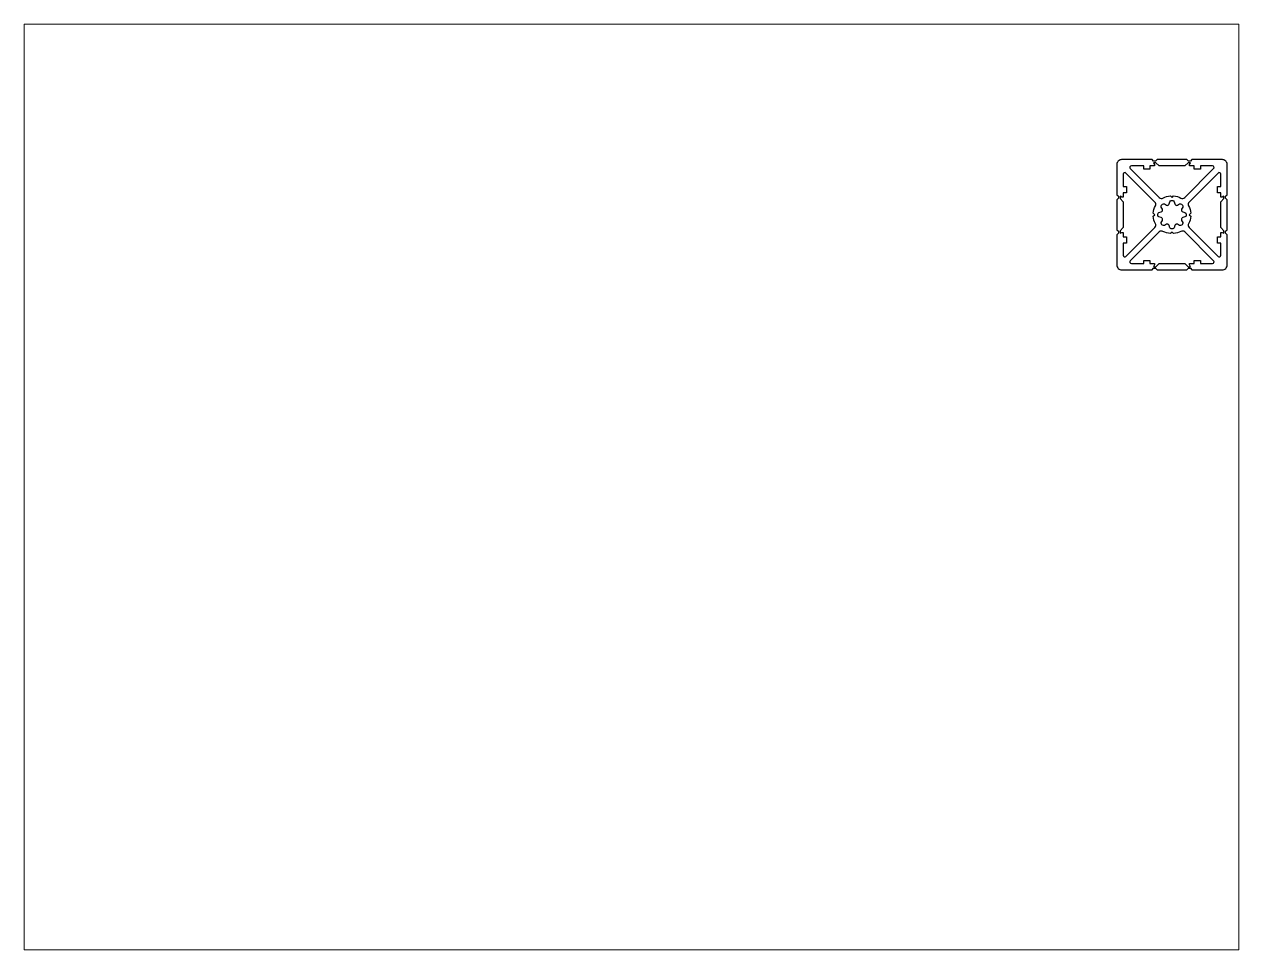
# Paper-space layout 'Layout1' of a CAD drawing. Extents: x 27 to 240, y 20 to 183.
# The model-space entities are those that its viewports show. They can reach past a viewport. Long polylines and large blocks are cut down to what shows.
import ezdxf

# ---------------------------------------------------------------- set-up
doc = ezdxf.new("R2010")
doc.units = 0
doc.header["$LTSCALE"] = 15
doc.layers.get('0').update_dxf_attribs({"linetype": 'CONTINUOUS'})

msp = doc.modelspace()

# ---------------------------------------------------------------- linework, layer by layer
at = {"color": 0, "ltscale": 0.009}
for points in [[(355.84, 199.27), (356.34, 199.77), (356.94, 199.77), (357.44, 199.27), (366.94, 199.27), (367.44, 199.77), (368.04, 199.77), (368.54, 199.27), (378.19, 199.27, 0.414214), (379.69, 200.77), (379.69, 210.42), (379.19, 210.92), (379.19, 211.52), (379.69, 212.02), (379.69, 221.52), (379.19, 222.02), (379.19, 222.62), (379.69, 223.12), (379.69, 232.77, 0.414214), (378.19, 234.27), (368.54, 234.27), (368.04, 233.77), (367.44, 233.77), (366.94, 234.27), (357.44, 234.27), (356.94, 233.77), (356.34, 233.77), (355.84, 234.27), (346.19, 234.27, 0.414214), (344.69, 232.77), (344.69, 223.12), (345.19, 222.62), (345.19, 222.02), (344.69, 221.52), (344.69, 212.02), (345.19, 211.52), (345.19, 210.92), (344.69, 210.42), (344.69, 200.77, 0.414214), (346.19, 199.27)], [(369.19, 232.27), (367.79, 232.27), (367.79, 232.74), (368.04, 233.27), (367.29, 233.27), (366.29, 232.27), (358.09, 232.27), (357.09, 233.27), (356.34, 233.27), (356.59, 232.74), (356.59, 232.27), (355.19, 232.27), (355.19, 231.27), (353.19, 231.27), (353.19, 232.27), (349.31, 232.27, 0.668179), (348.95, 231.42), (358.15, 222.22, 0.331679), (359.33, 222.05, -0.104236), (361.7, 222.75), (362.19, 222.27), (362.67, 222.75, -0.104236), (365.04, 222.05, 0.331679), (366.22, 222.22), (375.42, 231.42, 0.668179), (375.06, 232.27), (371.19, 232.27), (371.19, 231.27), (369.19, 231.27)], [(347.69, 223.77), (346.69, 223.77), (346.69, 222.37), (346.22, 222.37), (345.69, 222.62), (345.69, 221.87), (346.69, 220.87), (346.69, 212.67), (345.69, 211.67), (345.69, 210.92), (346.22, 211.17), (346.69, 211.17), (346.69, 209.77), (347.69, 209.77), (347.69, 207.77), (346.69, 207.77), (346.69, 203.89, 0.668179), (347.54, 203.54), (356.74, 212.74, 0.331679), (356.91, 213.92, -0.104236), (356.2, 216.29), (356.69, 216.77), (356.2, 217.25, -0.104236), (356.91, 219.62, 0.331679), (356.74, 220.81), (347.54, 230, 0.668179), (346.69, 229.65), (346.69, 225.77), (347.69, 225.77)], [(377.69, 209.77), (377.69, 211.17), (378.15, 211.17), (378.69, 210.92), (378.69, 211.67), (377.69, 212.67), (377.69, 220.87), (378.69, 221.87), (378.69, 222.62), (378.15, 222.37), (377.69, 222.37), (377.69, 223.77), (376.69, 223.77), (376.69, 225.77), (377.69, 225.77), (377.69, 229.65, 0.668179), (376.83, 230), (367.64, 220.81, 0.331679), (367.46, 219.62, -0.104236), (368.17, 217.25), (367.69, 216.77), (368.17, 216.29, -0.104236), (367.46, 213.92, 0.331679), (367.64, 212.74), (376.83, 203.54, 0.668179), (377.69, 203.89), (377.69, 207.77), (376.69, 207.77), (376.69, 209.77)], [(363.98, 213.73, 0.240057), (363.53, 213.76, -0.013049), (363.37, 213.69, 0.240057), (363.06, 213.35), (362.88, 212.65, -0.325081), (362.42, 212.28, -0.025893), (361.95, 212.28, -0.325081), (361.5, 212.65), (361.31, 213.35, 0.240057), (361, 213.69, -0.013049), (360.84, 213.76, 0.240057), (360.39, 213.73), (359.76, 213.37, -0.325081), (359.17, 213.43, -0.025893), (358.84, 213.76, -0.325081), (358.78, 214.34), (359.15, 214.98, 0.240057), (359.17, 215.43, -0.013049), (359.1, 215.59, 0.240057), (358.77, 215.89), (358.06, 216.08, -0.325081), (357.69, 216.54, -0.025893), (357.69, 217, -0.325081), (358.06, 217.46), (358.77, 217.65, 0.240057), (359.1, 217.95, -0.013049), (359.17, 218.11, 0.240057), (359.15, 218.57), (358.78, 219.2, -0.325081), (358.84, 219.78, -0.025893), (359.17, 220.11, -0.325081), (359.76, 220.18), (360.39, 219.81, 0.240057), (360.84, 219.79, -0.013049), (361, 219.85, 0.240057), (361.31, 220.19), (361.5, 220.9, -0.325081), (361.95, 221.27, -0.025893), (362.42, 221.27, -0.325081), (362.88, 220.9), (363.06, 220.19, 0.240057), (363.37, 219.85, -0.013049), (363.53, 219.79, 0.240057), (363.98, 219.81), (364.61, 220.18, -0.325081), (365.2, 220.11, -0.025893), (365.53, 219.78, -0.325081), (365.59, 219.2), (365.22, 218.57, 0.240057), (365.2, 218.11, -0.013049), (365.27, 217.95, 0.240057), (365.6, 217.65), (366.31, 217.46, -0.325081), (366.68, 217, -0.025893), (366.68, 216.54, -0.325081), (366.31, 216.08), (365.6, 215.89, 0.240057), (365.27, 215.59, -0.013049), (365.2, 215.43, 0.240057), (365.22, 214.98), (365.59, 214.34, -0.325081), (365.53, 213.76, -0.025893), (365.2, 213.43, -0.325081), (364.61, 213.37)], [(355.19, 201.27), (356.59, 201.27), (356.59, 200.81), (356.34, 200.27), (357.09, 200.27), (358.09, 201.27), (366.29, 201.27), (367.29, 200.27), (368.04, 200.27), (367.79, 200.81), (367.79, 201.27), (369.19, 201.27), (369.19, 202.27), (371.19, 202.27), (371.19, 201.27), (375.06, 201.27, 0.668179), (375.42, 202.12), (366.22, 211.32, 0.331679), (365.04, 211.49, -0.104236), (362.67, 210.79), (362.19, 211.27), (361.7, 210.79, -0.104236), (359.33, 211.49, 0.331679), (358.15, 211.32), (348.95, 202.12, 0.668179), (349.31, 201.27), (353.19, 201.27), (353.19, 202.27), (355.19, 202.27)]]:
    msp.add_lwpolyline(points, format="xyb", close=True, dxfattribs=at)

psp = doc.layouts.get("Layout1")

# ---------------------------------------------------------------- viewports
at = {"layer": '0', "color": 0, "linetype": 'BYBLOCK', "ltscale": 0.05}
psp.add_viewport(center=(133.35, 101.6), size=(213.36, 162.56), view_center_point=(190.51, 130.3), view_height=293.8955, dxfattribs=at)

doc.saveas('drawing.dxf')
